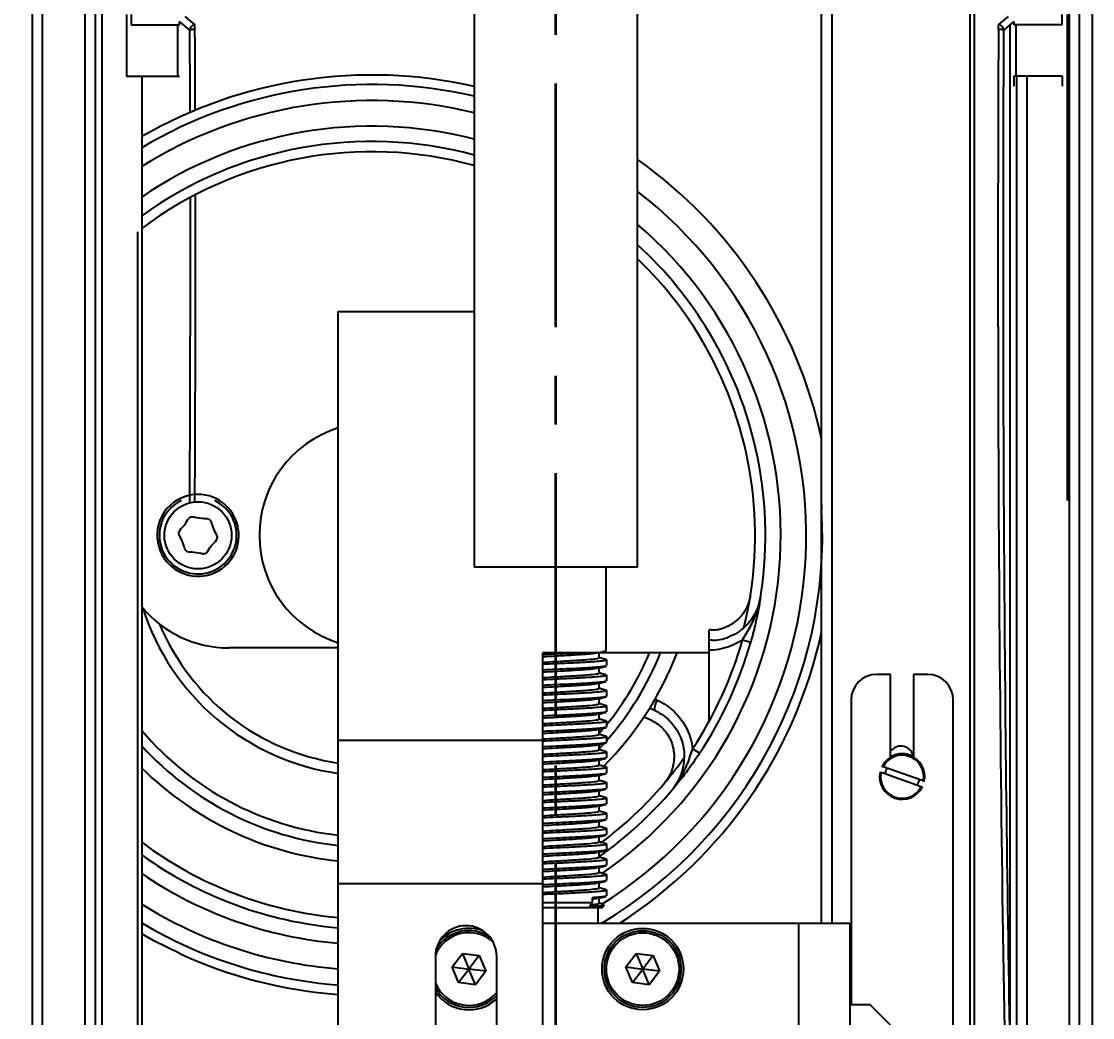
# Model space of a CAD drawing. Header units: millimetres. Extents: x 84 to 2201, y 54 to 1551.
# Drawn here: x 628 to 837.5, y 810.7 to 1005.4 of the extents above; entities that cross this region are included whole.
import ezdxf

# ---------------------------------------------------------------- set-up
doc = ezdxf.new("R2010")
doc.units = ezdxf.units.MM
doc.header["$LTSCALE"] = 0.3
doc.linetypes.add('CENTER', pattern=[50.8, 31.75, -6.35, 6.35, -6.35])
doc.layers.add('01', color=7, linetype='Continuous')
doc.layers.add('3中心线层', color=1, linetype='CENTER', lineweight=35)
doc.layers.add('7标注层', color=4, linetype='Continuous', lineweight=35)
doc.styles.add('HC_GBDIM', font='romans', dxfattribs={"width": 0.667, "bigfont": 'gbcbig'})
doc.dimstyles.new('HC_GBDIM', dxfattribs={"dimtxt": 3.5, "dimasz": 2.5, "dimexe": 2, "dimexo": 0, "dimgap": 1.5, "dimtad": 1, "dimdec": 1, "dimzin": 0, "dimdsep": 46, "dimtxsty": 'HC_GBDIM', "dimcen": 2.5, "dimclrd": 130, "dimclre": 130, "dimclrt": 3, "dimadec": 0, "dimazin": 0, "dimtfac": 0.714286, "dimtdec": 1, "dimtmove": 0, "dimatfit": 3, "dimfxl": 1, "dimtzin": 0, "dimlwd": -1, "dimlwe": -1, "dimarcsym": 0})

# ---------------------------------------------------------------- blocks, each defined once
blk = doc.blocks.new('*D80')
at = {"layer": '7标注层', "color": 130}
for p, q in [((708.02, 1289.76), (464.24, 1289.76)), ((466.24, 671.76), (466.24, 1274.76)), ((680.02, 656.76), (464.24, 656.76))]:
    blk.add_line(p, q, dxfattribs=at)
for points in [[(468.74, 1274.76), (463.74, 1274.76), (466.24, 1289.76)], [(463.74, 671.76), (468.74, 671.76), (466.24, 656.76)]]:
    blk.add_solid(points, dxfattribs=at)
at = {"layer": 'Defpoints', "color": 0}
for p in [(466.24, 1289.76), (708.02, 1289.76), (680.02, 656.76)]:
    blk.add_point(p, dxfattribs=at)
at = {"layer": '7标注层', "color": 3, "insert": (453.74, 973.26), "char_height": 15, "attachment_point": 5, "rotation": 90, "style": 'HC_GBDIM'}
blk.add_mtext('H3{}{{\\H0.7x;}{}}', dxfattribs=at)

msp = doc.modelspace()

# ---------------------------------------------------------------- linework, layer by layer
at = {"color": 7, "linetype": 'Continuous', "lineweight": 25}
for p, q in [((632.069, 1071.227), (632.069, 967.776)), ((630.077, 1069.762), (630.077, 965.664)), ((813.524, 1069.762), (813.524, 699.762)), ((832.979, 683.762), (832.979, 1069.762)), ((834.972, 683.762), (834.972, 1069.762)), ((837.524, 965.286), (837.524, 1069.762)), ((837.524, 683.762), (837.524, 1069.762)), ((640.394, 1034.762), (640.394, 975.314)), ((642.388, 1034.762), (642.388, 991.613)), ((642.388, 1034.762), (642.388, 976.86)), ((643.724, 1034.762), (643.724, 991.613)), ((643.724, 1034.762), (643.724, 977.847)), ((716.524, 1022.762), (716.524, 898.704)), ((748.524, 898.704), (748.524, 1022.762)), ((784.524, 829.159), (784.524, 1008.435)), ((648.524, 1006.762), (648.524, 994.762)), ((649.483, 1006.762), (649.483, 1004.762)), ((659.962, 1006.396), (661.931, 1004.754)), ((819.118, 1004.754), (821.086, 1006.396)), ((831.566, 1004.762), (831.566, 1006.762)), ((832.524, 1006.762), (832.524, 911.762)), ((649.483, 1004.762), (658.919, 1004.762)), ((658.524, 1004.762), (658.524, 994.762)), ((658.919, 1004.762), (658.919, 1005.433)), ((660.931, 1003.755), (658.919, 1005.433)), ((661.931, 1003.868), (661.931, 1004.754)), ((819.118, 1003.868), (819.118, 1004.754)), ((822.129, 1005.433), (820.117, 1003.755)), ((821.324, 1004.762), (821.324, 699.762)), ((822.129, 1005.433), (822.129, 1004.762)), ((831.566, 1004.762), (822.129, 1004.762)), ((822.524, 1004.762), (822.524, 994.762)), ((648.524, 994.762), (658.919, 994.762)), ((651.524, 994.762), (651.524, 699.762)), ((822.129, 994.762), (822.129, 992.762)), ((831.566, 994.762), (822.129, 994.762)), ((831.566, 994.762), (831.566, 992.762)), ((642.388, 976.86), (642.388, 699.762)), ((643.724, 977.847), (643.724, 699.762)), ((640.394, 975.314), (640.394, 699.762)), ((632.069, 967.776), (632.069, 683.762)), ((630.077, 965.664), (630.077, 683.762)), ((689.959, 864.903), (689.959, 948.71)), ((762.524, 868.597), (762.524, 886.481)), ((769.058, 884.534), (770.641, 884.088)), ((689.959, 882.962), (668.524, 882.962)), ((729.959, 864.903), (729.959, 881.962)), ((732.524, 881.962), (729.959, 881.962)), ((762.524, 881.962), (732.524, 881.962)), ((741.031, 880.98), (741.031, 882.032)), ((742.524, 879.48), (742.524, 880.58)), ((741.031, 877.98), (741.031, 879.032)), ((741.031, 874.98), (741.031, 876.032)), ((742.524, 876.48), (742.524, 877.58)), ((798.024, 877.762), (795.274, 877.762)), ((798.024, 861.563), (798.024, 877.762)), ((802.524, 877.762), (802.524, 861.563)), ((805.274, 877.762), (802.524, 877.762)), ((742.524, 873.48), (742.524, 874.58)), ((741.031, 871.98), (741.031, 873.032)), ((790.274, 872.762), (790.274, 813.159)), ((810.274, 782.762), (810.274, 872.762)), ((741.031, 868.98), (741.031, 870.032)), ((742.524, 870.48), (742.524, 871.58)), ((750.844, 871.209), (751.831, 870.755)), ((742.524, 867.48), (742.524, 868.58)), ((749.639, 869.561), (750.996, 868.937)), ((741.031, 865.98), (741.031, 867.032)), ((742.524, 864.48), (742.524, 865.58)), ((689.959, 864.903), (729.959, 864.903)), ((689.959, 836.903), (689.959, 864.903)), ((729.959, 836.903), (729.959, 864.903)), ((741.031, 862.98), (741.031, 864.032)), ((741.871, 864.161), (741.141, 863.364)), ((742.524, 861.48), (742.524, 862.58)), ((760.651, 862.339), (759.281, 863.249)), ((741.031, 859.98), (741.031, 861.032)), ((742.524, 858.48), (742.524, 859.58)), ((804.412, 856.947), (796.534, 859.709)), ((741.031, 856.98), (741.031, 858.032)), ((804.015, 855.815), (796.136, 858.577)), ((741.031, 853.98), (741.031, 855.032)), ((742.524, 855.48), (742.524, 856.58)), ((742.524, 852.48), (742.524, 853.58)), ((741.031, 850.98), (741.031, 852.032)), ((741.031, 847.98), (741.031, 849.032)), ((742.524, 849.48), (742.524, 850.58)), ((742.524, 846.48), (742.524, 847.58)), ((741.031, 844.98), (741.031, 846.032)), ((742.524, 843.48), (742.524, 844.58)), ((741.031, 841.98), (741.031, 843.032)), ((742.524, 840.48), (742.524, 841.58)), ((741.031, 838.98), (741.031, 840.032)), ((742.524, 837.48), (742.524, 838.58)), ((689.959, 836.903), (729.959, 836.903)), ((689.959, 772.637), (689.959, 836.903)), ((729.959, 772.637), (729.959, 836.903)), ((741.031, 835.98), (741.031, 837.032)), ((739.641, 834.109), (739.641, 833.159)), ((741.031, 832.98), (741.031, 834.032)), ((742.524, 834.48), (742.524, 835.58)), ((729.959, 833.159), (739.641, 833.159)), ((741.524, 832.159), (729.959, 832.159)), ((739.107, 832.41), (739.641, 833.159)), ((740.774, 829.159), (740.774, 832.159)), ((741.524, 832.159), (742.011, 832.646)), ((729.959, 829.159), (780.024, 829.159)), ((780.024, 829.159), (780.024, 789.159)), ((780.024, 829.159), (790.024, 829.159)), ((790.024, 829.159), (790.024, 813.159)), ((708.959, 822.637), (708.959, 772.637)), ((712.243, 820.594), (714.26, 823.218)), ((714.26, 823.218), (717.542, 822.783)), ((714.26, 823.218), (715.524, 820.159)), ((717.542, 822.783), (715.524, 820.159)), ((717.542, 822.783), (718.805, 819.724)), ((720.959, 772.637), (720.959, 822.637)), ((746.243, 820.594), (748.26, 823.218)), ((748.26, 823.218), (751.542, 822.783)), ((748.26, 823.218), (749.524, 820.159)), ((751.542, 822.783), (749.524, 820.159)), ((751.542, 822.783), (752.805, 819.724)), ((713.507, 817.535), (712.243, 820.594)), ((712.243, 820.594), (715.524, 820.159)), ((713.507, 817.535), (715.524, 820.159)), ((716.788, 817.1), (715.524, 820.159)), ((718.805, 819.724), (715.524, 820.159)), ((718.805, 819.724), (716.788, 817.1)), ((747.507, 817.535), (746.243, 820.594)), ((746.243, 820.594), (749.524, 820.159)), ((747.507, 817.535), (749.524, 820.159)), ((750.788, 817.1), (749.524, 820.159)), ((752.805, 819.724), (749.524, 820.159)), ((752.805, 819.724), (750.788, 817.1)), ((716.788, 817.1), (713.507, 817.535)), ((750.788, 817.1), (747.507, 817.535)), ((790.024, 813.159), (790.024, 805.159)), ((794.024, 813.159), (790.024, 813.159)), ((798.024, 809.159), (794.024, 813.159))]:
    msp.add_line(p, q, dxfattribs=at)
at = {"color": 8, "linetype": 'Continuous', "lineweight": 25}
for p, q in [((814.377, 1069.762), (814.377, 699.762)), ((786.524, 1008.61), (786.524, 829.159)), ((822.661, 994.762), (822.661, 699.762)), ((824.654, 994.762), (824.654, 699.762)), ((650.671, 964.313), (650.671, 699.762)), ((751.852, 872.983), (752.358, 872.75)), ((741.789, 867.119), (741.108, 866.319))]:
    msp.add_line(p, q, dxfattribs=at)
at = {"color": 8, "linetype": 'Continuous', "lineweight": 25, "flags": 128}
msp.add_lwpolyline([(784.404, 911.762), (784.501, 910.361), (784.524, 909.976)], dxfattribs=at)
at = {"color": 7, "linetype": 'Continuous', "lineweight": 25, "flags": 128}
msp.add_lwpolyline([(658.959, 823.177), (653.897, 825.697), (651.524, 827.02)], dxfattribs=at)
at = {"color": 7, "linetype": 'Continuous', "lineweight": 25}
for centre, radius in [((662.524, 904.962), 6.559), ((749.524, 820.159), 7.963), ((749.524, 820.159), 7.962), ((749.524, 820.159), 7.507), ((749.524, 820.159), 7.109)]:
    msp.add_circle(centre, radius, dxfattribs=at)
for centre, radius, start, end in [((661.932, 1003.753), 1.001, 90.10551, 179.90973), ((661.709, 1001.364), 2.515, 84.95523, 108.02366), ((819.116, 1003.753), 1.001, 0.09027, 89.89449), ((819.339, 1001.364), 2.515, 71.97634, 95.04477), ((696.524, 904.962), 90, 77.16041, 120), ((696.524, 904.962), 85, 76.39104, 121.96572), ((696.524, 904.962), 77, 74.94535, 125.76171), ((696.524, 904.962), 75, 74.53399, 126.8699), ((696.524, 904.962), 90, 12.10149, 54.70561), ((696.524, 904.962), 85, 301.94452, 52.28279), ((696.524, 904.962), 77, 31.00272, 47.52063), ((696.524, 904.962), 75, 28.35764, 46.10545), ((696.524, 904.962), 77, 348.94518, 31.00272), ((696.524, 904.962), 75, 346.06305, 28.35764), ((696.524, 904.962), 22, 107.36225, 252.63775), ((662.524, 904.962), 8, 101.55469, 202.44828), ((662.524, 904.962), 8, 202.44828, 101.55469), ((696.524, 904.962), 75, 346.06305, 350.9141), ((762.684, 894.382), 10, 311.55029, 350.9141), ((668.524, 904.962), 22, 219.40057, 270), ((696.524, 904.962), 45, 202.68798, 261.61116), ((696.524, 904.962), 90, 302.62052, 347.89851), ((696.524, 904.962), 75.355, 326.38892, 344.27058), ((696.524, 904.962), 77, 326.38892, 344.27058), ((696.524, 904.962), 64, 315.09255, 338.93818), ((696.524, 904.962), 61, 318.94665, 337.84898), ((795.274, 872.762), 5, 90, 180), ((805.274, 872.762), 5, 0, 90), ((755.014, 870.981), 3.191, 146.33854, 184.06817), ((696.524, 904.962), 61, 222.46372, 263.82163), ((800.024, 861.262), 2.5, 7.18558, 143.1301), ((696.524, 904.962), 75, 319.7454, 324.59645), ((747.657, 861.668), 10, 319.7454, 359.10921), ((800.274, 857.762), 4.417, 348.46685, 152.86871), ((800.274, 857.762), 4.217, 348.85916, 152.50002), ((800.274, 857.762), 4.5, 60.51394, 120), ((696.524, 904.962), 64, 225.32174, 264.11229), ((800.274, 857.762), 3.4, 150.51534, 170.84384), ((800.274, 857.762), 4.417, 168.47153, 332.86839), ((800.274, 857.762), 4.217, 168.85916, 332.50002), ((800.274, 857.762), 3.4, 330.51534, 350.84384), ((696.524, 904.962), 77, 305.357, 319.7454), ((696.524, 904.962), 75, 306.64778, 319.7454), ((696.524, 904.962), 75, 233.1301, 264.97823), ((696.524, 904.962), 77, 234.23829, 265.10899), ((696.524, 904.962), 85, 238.03428, 265.57029), ((714.959, 822.637), 6, 0, 180), ((715.524, 820.159), 7.963, 69.64489, 136.04169), ((696.524, 904.962), 90, 245.32975, 265.81683), ((715.524, 820.159), 7.963, 214.47261, 313.03795)]:
    msp.add_arc(centre, radius, start, end, dxfattribs=at)
at = {"color": 8, "linetype": 'Continuous', "lineweight": 25}
for centre, radius, start, end in [((696.524, 904.962), 88.143, 76.88509, 120.69952), ((696.524, 904.962), 80, 75.52249, 124.22887), ((696.524, 904.962), 80, 304.19179, 49.4584), ((662.524, 904.962), 7.555, 115.83216, 202.44828), ((662.524, 904.962), 7.555, 202.44828, 64.16784), ((696.524, 904.962), 88.143, 300.68262, 3.2607), ((696.524, 904.962), 47, 197.58544, 261.97054), ((696.524, 904.962), 59, 321.22955, 337.05605), ((696.524, 904.962), 59, 220.29614, 263.61134), ((696.524, 904.962), 80, 235.77113, 265.29282), ((696.524, 904.962), 88.143, 239.30048, 265.72853), ((715.524, 820.159), 7.962, 69.599, 136.08759), ((715.524, 820.159), 7.109, 48.35561, 157.33098), ((715.524, 820.159), 7.507, 57.48228, 148.20431), ((715.524, 820.159), 7.109, 202.44828, 319.86827), ((715.524, 820.159), 7.507, 209.01128, 316.38414), ((715.524, 820.159), 7.962, 214.45665, 313.04818)]:
    msp.add_arc(centre, radius, start, end, dxfattribs=at)
at = {"color": 7, "linetype": 'Continuous', "lineweight": 25}
for centre, major_axis, ratio, start_param, end_param in [((644.649, 959.262), (0, 391.491), 0.0418608, 4.7849703, 4.8262845), ((645.649, 959.262), (0, 392.491), 0.0417541, 4.7858625, 4.8262845), ((835.4, 959.262), (0, 392.491), 0.0417541, 1.4569008, 2.1084937), ((836.399, 959.262), (0, 391.491), 0.0418608, 1.4569008, 1.9738775), ((644.649, 959.262), (0, 391.491), 0.0418608, 4.589621, 4.7424567), ((645.649, 959.262), (0, 392.491), 0.0417541, 4.5903776, 4.7437228)]:
    msp.add_ellipse(centre, major_axis=major_axis, ratio=ratio, start_param=start_param, end_param=end_param, dxfattribs=at)
for points, knots in [([(659.9, 906.979), (660.146, 907.432), (660.44, 907.974), (660.962, 908.468), (661.376, 908.598), (662.295, 908.392), (663.316, 908.18), (664.308, 908.208), (664.841, 908.067), (665.115, 907.692), (665.292, 907.197), (665.486, 906.336), (665.964, 905.511), (666.333, 904.787), (666.314, 904.355), (665.976, 903.718), (665.026, 903.039), (664.614, 901.946), (664.085, 901.456), (663.673, 901.326), (662.753, 901.533), (661.732, 901.744), (660.741, 901.716), (660.207, 901.857), (659.934, 902.232), (659.756, 902.727), (659.562, 903.588), (659.084, 904.414), (658.716, 905.137), (658.734, 905.57), (659.078, 906.202), (659.526, 906.626), (659.9, 906.979)], [0, 0, 0, 0, 0.0662649, 0.0793317, 0.0917493, 0.1205736, 0.1985399, 0.2267612, 0.2498448, 0.2658901, 0.2845053, 0.318085, 0.3794264, 0.4082507, 0.4206683, 0.4337351, 0.5, 0.5662649, 0.5793317, 0.5917493, 0.6205736, 0.6985399, 0.7267612, 0.7498448, 0.7658901, 0.7845053, 0.818085, 0.8794264, 0.9082507, 0.9206683, 0.9337351, 1, 1, 1, 1]), ([(770.583, 893.118), (770.358, 892.258), (769.909, 890.536), (768.214, 888.4), (765.98, 886.966), (763.954, 886.306), (762.799, 886.447), (762.524, 886.481)], [0, 0, 0, 0, 0.2297123, 0.4593611, 0.6908431, 0.9265737, 1, 1, 1, 1]), ([(769.058, 884.534), (769.584, 885.382), (770.645, 887.093), (771.879, 889.846), (772.396, 891.795), (772.557, 892.796), (772.558, 892.803)], [0, 0, 0, 0, 0.3257328, 0.6567594, 0.9976966, 1, 1, 1, 1]), ([(772.558, 892.803), (772.557, 892.797), (772.421, 891.948), (772.113, 890.214), (771.506, 887.325), (770.939, 885.205), (770.641, 884.088)], [0, 0, 0, 0, 0.0020163, 0.3191265, 0.6413181, 1, 1, 1, 1]), ([(769.316, 886.898), (769.021, 886.653), (768.214, 885.984), (766.289, 884.958), (764.217, 884.267), (762.808, 884.454), (762.524, 884.492)], [0, 0, 0, 0, 0.1542561, 0.4207781, 0.8834828, 1, 1, 1, 1]), ([(740.829, 881.977), (741.085, 882.047), (741.598, 882.187), (742.11, 882.326), (742.367, 882.396)], [0, 0, 0, 0, 0.49890382, 1, 1, 1, 1]), ([(737.159, 881.962), (736.505, 881.927), (735.068, 881.849), (732.598, 881.736), (730.791, 881.649), (729.97, 881.607), (729.959, 881.606)], [0, 0, 0, 0, 0.2917779, 0.6411252, 0.9954168, 1, 1, 1, 1]), ([(740.626, 881.962), (740.569, 881.94), (740.35, 881.857), (738.681, 881.709), (735.937, 881.52), (732.779, 881.348), (730.83, 881.234), (729.959, 881.183)], [0, 0, 0, 0, 0.0841302, 0.3253206, 0.5665111, 0.8063628, 1, 1, 1, 1]), ([(741.023, 880.98), (740.903, 880.919), (740.662, 880.796), (738.718, 880.609), (735.928, 880.42), (732.776, 880.248), (730.83, 880.134), (729.959, 880.083)], [0, 0, 0, 0, 0.2051546, 0.4143554, 0.6235561, 0.8315957, 1, 1, 1, 1]), ([(742.288, 880.666), (742.393, 880.638), (742.654, 880.568), (742.293, 880.461), (741.323, 880.333), (740.033, 880.232), (738.292, 880.123), (735.97, 879.993), (732.863, 879.849), (730.791, 879.749), (729.97, 879.707), (729.959, 879.706)], [0, 0, 0, 0, 0.0862111, 0.2156367, 0.346713, 0.4768911, 0.5301381, 0.699518, 0.8670446, 0.998302, 1, 1, 1, 1]), ([(742.367, 880.665), (742.114, 880.734), (741.669, 880.856), (741.224, 880.978), (741.031, 881.03)], [0, 0, 0, 0, 0.56796748, 1, 1, 1, 1]), ([(742.295, 879.396), (742.271, 879.384), (742.159, 879.331), (741.286, 879.233), (739.73, 879.109), (737.635, 878.985), (735.202, 878.856), (732.604, 878.736), (730.791, 878.649), (729.97, 878.607), (729.959, 878.606)], [0, 0, 0, 0, 0.0455868, 0.2049735, 0.3632679, 0.5215623, 0.6809489, 0.8383284, 0.9979353, 1, 1, 1, 1]), ([(740.673, 878.976), (740.608, 878.95), (740.386, 878.862), (738.687, 878.709), (735.935, 878.52), (732.779, 878.348), (730.83, 878.234), (729.959, 878.183)], [0, 0, 0, 0, 0.1006504, 0.3374903, 0.5743302, 0.8098556, 1, 1, 1, 1]), ([(740.829, 878.977), (741.085, 879.047), (741.598, 879.187), (742.11, 879.326), (742.367, 879.396)], [0, 0, 0, 0, 0.4989038, 1, 1, 1, 1]), ([(742.367, 877.665), (742.114, 877.734), (741.669, 877.856), (741.224, 877.978), (741.031, 878.03)], [0, 0, 0, 0, 0.5679675, 1, 1, 1, 1]), ([(741.023, 877.98), (740.903, 877.919), (740.662, 877.796), (738.718, 877.609), (735.928, 877.42), (732.776, 877.248), (730.83, 877.134), (729.959, 877.083)], [0, 0, 0, 0, 0.2051546, 0.4143554, 0.6235561, 0.8315957, 1, 1, 1, 1]), ([(742.288, 877.666), (742.393, 877.638), (742.654, 877.568), (742.293, 877.461), (741.323, 877.333), (740.033, 877.232), (738.292, 877.123), (735.97, 876.993), (732.863, 876.849), (730.791, 876.749), (729.97, 876.707), (729.959, 876.706)], [0, 0, 0, 0, 0.0862111, 0.2156367, 0.346713, 0.4768911, 0.5301381, 0.699518, 0.8670446, 0.998302, 1, 1, 1, 1]), ([(742.295, 876.396), (742.271, 876.384), (742.159, 876.331), (741.286, 876.233), (739.73, 876.109), (737.635, 875.985), (735.202, 875.856), (732.604, 875.736), (730.791, 875.649), (729.97, 875.607), (729.959, 875.606)], [0, 0, 0, 0, 0.0455868, 0.2049735, 0.3632679, 0.5215623, 0.6809489, 0.8383284, 0.9979353, 1, 1, 1, 1]), ([(740.673, 875.976), (740.608, 875.95), (740.386, 875.862), (738.687, 875.709), (735.935, 875.52), (732.779, 875.348), (730.83, 875.234), (729.959, 875.183)], [0, 0, 0, 0, 0.1006504, 0.3374903, 0.5743302, 0.8098556, 1, 1, 1, 1]), ([(740.829, 875.977), (741.085, 876.047), (741.598, 876.187), (742.11, 876.326), (742.367, 876.396)], [0, 0, 0, 0, 0.4989038, 1, 1, 1, 1]), ([(741.023, 874.98), (740.903, 874.919), (740.662, 874.796), (738.718, 874.609), (735.928, 874.42), (732.776, 874.248), (730.83, 874.134), (729.959, 874.083)], [0, 0, 0, 0, 0.2051546, 0.4143554, 0.6235561, 0.8315957, 1, 1, 1, 1]), ([(742.288, 874.666), (742.393, 874.638), (742.654, 874.568), (742.293, 874.461), (741.323, 874.333), (740.033, 874.232), (738.292, 874.123), (735.97, 873.993), (732.863, 873.849), (730.791, 873.749), (729.97, 873.707), (729.959, 873.706)], [0, 0, 0, 0, 0.0862111, 0.2156367, 0.346713, 0.4768911, 0.5301381, 0.699518, 0.8670446, 0.998302, 1, 1, 1, 1]), ([(742.367, 874.665), (742.114, 874.734), (741.669, 874.856), (741.224, 874.978), (741.031, 875.03)], [0, 0, 0, 0, 0.5679675, 1, 1, 1, 1]), ([(742.295, 873.396), (742.271, 873.384), (742.159, 873.331), (741.286, 873.233), (739.73, 873.109), (737.635, 872.985), (735.202, 872.856), (732.604, 872.736), (730.791, 872.649), (729.97, 872.607), (729.959, 872.606)], [0, 0, 0, 0, 0.0455868, 0.2049735, 0.3632679, 0.5215623, 0.6809489, 0.8383284, 0.9979353, 1, 1, 1, 1]), ([(740.673, 872.976), (740.608, 872.95), (740.386, 872.862), (738.687, 872.709), (735.935, 872.52), (732.779, 872.348), (730.83, 872.234), (729.959, 872.183)], [0, 0, 0, 0, 0.1006504, 0.3374903, 0.5743302, 0.8098556, 1, 1, 1, 1]), ([(741.023, 871.98), (740.903, 871.919), (740.662, 871.796), (738.718, 871.609), (735.928, 871.42), (732.776, 871.248), (730.83, 871.134), (729.959, 871.083)], [0, 0, 0, 0, 0.2051546, 0.4143554, 0.6235561, 0.8315957, 1, 1, 1, 1]), ([(740.829, 872.977), (741.085, 873.047), (741.598, 873.187), (742.11, 873.326), (742.367, 873.396)], [0, 0, 0, 0, 0.4989038, 1, 1, 1, 1]), ([(742.367, 871.665), (742.114, 871.734), (741.669, 871.856), (741.224, 871.978), (741.031, 872.03)], [0, 0, 0, 0, 0.56796748, 1, 1, 1, 1]), ([(752.358, 872.75), (752.957, 872.438), (754.173, 871.806), (755.752, 870.491), (757.115, 868.932), (758.168, 867.18), (758.939, 865.268), (759.166, 863.928), (759.281, 863.249)], [0, 0, 0, 0, 0.1652814, 0.3352894, 0.5004484, 0.6704098, 0.8328484, 1, 1, 1, 1]), ([(742.288, 871.666), (742.393, 871.638), (742.654, 871.568), (742.293, 871.461), (741.323, 871.333), (740.033, 871.232), (738.292, 871.123), (735.97, 870.993), (732.863, 870.849), (730.791, 870.749), (729.97, 870.707), (729.959, 870.706)], [0, 0, 0, 0, 0.0862111, 0.2156367, 0.346713, 0.4768911, 0.5301381, 0.699518, 0.8670446, 0.998302, 1, 1, 1, 1]), ([(742.295, 870.396), (742.271, 870.384), (742.159, 870.331), (741.286, 870.233), (739.73, 870.109), (737.635, 869.985), (735.202, 869.856), (732.604, 869.736), (730.791, 869.649), (729.97, 869.607), (729.959, 869.606)], [0, 0, 0, 0, 0.0455868, 0.2049735, 0.3632679, 0.5215623, 0.6809489, 0.8383284, 0.9979353, 1, 1, 1, 1]), ([(740.673, 869.976), (740.608, 869.95), (740.386, 869.862), (738.687, 869.709), (735.935, 869.52), (732.779, 869.348), (730.83, 869.234), (729.959, 869.183)], [0, 0, 0, 0, 0.1006504, 0.3374903, 0.5743302, 0.8098556, 1, 1, 1, 1]), ([(740.829, 869.977), (741.085, 870.047), (741.598, 870.187), (742.11, 870.326), (742.367, 870.396)], [0, 0, 0, 0, 0.49890382, 1, 1, 1, 1]), ([(751.831, 870.755), (752.17, 870.585), (753.531, 869.901), (755.578, 868.09), (757.086, 865.383), (757.621, 863.099), (757.647, 861.928), (757.656, 861.512)], [0, 0, 0, 0, 0.0993049, 0.3986808, 0.6983798, 0.8928448, 1, 1, 1, 1]), ([(741.023, 868.98), (740.903, 868.919), (740.662, 868.796), (738.718, 868.609), (735.928, 868.42), (732.776, 868.248), (730.83, 868.134), (729.959, 868.083)], [0, 0, 0, 0, 0.2051546, 0.4143554, 0.6235561, 0.8315957, 1, 1, 1, 1]), ([(742.288, 868.666), (742.393, 868.638), (742.654, 868.568), (742.293, 868.461), (741.323, 868.333), (740.033, 868.232), (738.292, 868.123), (735.97, 867.993), (732.863, 867.849), (730.791, 867.749), (729.97, 867.707), (729.959, 867.706)], [0, 0, 0, 0, 0.0862111, 0.2156367, 0.346713, 0.4768911, 0.5301381, 0.699518, 0.8670446, 0.998302, 1, 1, 1, 1]), ([(742.367, 868.665), (742.114, 868.734), (741.669, 868.856), (741.224, 868.978), (741.031, 869.03)], [0, 0, 0, 0, 0.5679675, 1, 1, 1, 1]), ([(750.996, 868.937), (751.793, 868.47), (753.388, 867.534), (754.999, 865.21), (755.774, 862.53), (755.582, 859.761), (754.731, 857.736), (753.97, 856.764), (753.763, 856.498)], [0, 0, 0, 0, 0.1892323, 0.3784981, 0.566543, 0.7511786, 0.9320572, 1, 1, 1, 1]), ([(741.023, 865.98), (740.903, 865.919), (740.662, 865.796), (738.718, 865.609), (735.928, 865.42), (732.745, 865.246), (730.77, 865.13), (729.869, 865.077)], [0, 0, 0, 0, 0.2039808, 0.4119846, 0.6199884, 0.8268377, 1, 1, 1, 1]), ([(742.295, 867.396), (742.271, 867.384), (742.159, 867.331), (741.286, 867.233), (739.73, 867.109), (737.635, 866.985), (735.202, 866.856), (732.604, 866.736), (730.791, 866.649), (729.97, 866.607), (729.959, 866.606)], [0, 0, 0, 0, 0.0455868, 0.2049735, 0.3632679, 0.5215623, 0.6809489, 0.8383284, 0.9979353, 1, 1, 1, 1]), ([(740.673, 866.976), (740.608, 866.95), (740.386, 866.862), (738.687, 866.709), (735.935, 866.52), (732.779, 866.348), (730.83, 866.234), (729.959, 866.183)], [0, 0, 0, 0, 0.10065044, 0.33749033, 0.57433023, 0.80985557, 1, 1, 1, 1]), ([(742.288, 865.666), (742.393, 865.638), (742.654, 865.568), (742.293, 865.461), (741.323, 865.333), (740.033, 865.232), (738.292, 865.123), (735.97, 864.993), (732.863, 864.849), (730.791, 864.749), (729.97, 864.707), (729.959, 864.706)], [0, 0, 0, 0, 0.0862111, 0.2156367, 0.346713, 0.4768911, 0.5301381, 0.699518, 0.8670446, 0.998302, 1, 1, 1, 1]), ([(740.829, 866.977), (741.085, 867.047), (741.598, 867.187), (742.11, 867.326), (742.367, 867.396)], [0, 0, 0, 0, 0.4989038, 1, 1, 1, 1]), ([(742.367, 865.665), (742.114, 865.734), (741.669, 865.856), (741.224, 865.978), (741.031, 866.03)], [0, 0, 0, 0, 0.5679675, 1, 1, 1, 1]), ([(742.295, 864.396), (742.271, 864.384), (742.159, 864.331), (741.286, 864.233), (739.73, 864.109), (737.635, 863.985), (735.202, 863.856), (732.604, 863.736), (730.791, 863.649), (729.97, 863.607), (729.959, 863.606)], [0, 0, 0, 0, 0.0455868, 0.2049735, 0.3632679, 0.5215623, 0.6809489, 0.8383284, 0.9979353, 1, 1, 1, 1]), ([(740.673, 863.976), (740.608, 863.95), (740.386, 863.862), (738.687, 863.709), (735.935, 863.52), (732.779, 863.348), (730.83, 863.234), (729.959, 863.183)], [0, 0, 0, 0, 0.1006504, 0.3374903, 0.5743302, 0.8098556, 1, 1, 1, 1]), ([(740.829, 863.977), (741.085, 864.047), (741.598, 864.187), (742.11, 864.326), (742.367, 864.396)], [0, 0, 0, 0, 0.4989038, 1, 1, 1, 1]), ([(741.023, 862.98), (740.903, 862.919), (740.662, 862.796), (738.718, 862.609), (735.928, 862.42), (732.776, 862.248), (730.83, 862.134), (729.959, 862.083)], [0, 0, 0, 0, 0.2051546, 0.4143554, 0.6235561, 0.8315957, 1, 1, 1, 1]), ([(742.288, 862.666), (742.393, 862.638), (742.654, 862.568), (742.293, 862.461), (741.323, 862.333), (740.033, 862.232), (738.292, 862.123), (735.97, 861.993), (732.863, 861.849), (730.791, 861.749), (729.97, 861.707), (729.959, 861.706)], [0, 0, 0, 0, 0.0862111, 0.2156367, 0.346713, 0.4768911, 0.5301381, 0.699518, 0.8670446, 0.998302, 1, 1, 1, 1]), ([(742.295, 861.396), (742.271, 861.384), (742.159, 861.331), (741.286, 861.233), (739.73, 861.109), (737.635, 860.985), (735.202, 860.856), (732.604, 860.736), (730.791, 860.649), (729.97, 860.607), (729.959, 860.606)], [0, 0, 0, 0, 0.0455868, 0.2049735, 0.3632679, 0.5215623, 0.6809489, 0.8383284, 0.9979353, 1, 1, 1, 1]), ([(740.829, 860.977), (741.085, 861.047), (741.598, 861.187), (742.11, 861.326), (742.367, 861.396)], [0, 0, 0, 0, 0.49890382, 1, 1, 1, 1]), ([(742.367, 862.665), (742.114, 862.734), (741.669, 862.856), (741.224, 862.978), (741.031, 863.03)], [0, 0, 0, 0, 0.5679675, 1, 1, 1, 1]), ([(755.289, 855.206), (755.293, 855.211), (755.929, 855.962), (757.075, 857.619), (758.364, 860.348), (758.98, 862.297), (759.281, 863.249)], [0, 0, 0, 0, 0.0023034, 0.332975, 0.674269, 1, 1, 1, 1]), ([(760.651, 862.339), (759.998, 861.384), (758.771, 859.59), (756.974, 857.244), (755.86, 855.88), (755.293, 855.21), (755.289, 855.206)], [0, 0, 0, 0, 0.3586774, 0.6744962, 0.9979837, 1, 1, 1, 1]), ([(740.673, 860.976), (740.608, 860.95), (740.386, 860.862), (738.687, 860.709), (735.935, 860.52), (732.779, 860.348), (730.83, 860.234), (729.959, 860.183)], [0, 0, 0, 0, 0.1006504, 0.3374903, 0.5743302, 0.8098556, 1, 1, 1, 1]), ([(741.023, 859.98), (740.903, 859.919), (740.662, 859.796), (738.718, 859.609), (735.928, 859.42), (732.776, 859.248), (730.83, 859.134), (729.959, 859.083)], [0, 0, 0, 0, 0.2051546, 0.4143554, 0.6235561, 0.8315957, 1, 1, 1, 1]), ([(742.288, 859.666), (742.393, 859.638), (742.654, 859.568), (742.293, 859.461), (741.323, 859.333), (740.033, 859.232), (738.292, 859.123), (735.97, 858.993), (732.863, 858.849), (730.791, 858.749), (729.97, 858.707), (729.959, 858.706)], [0, 0, 0, 0, 0.0862111, 0.2156367, 0.346713, 0.4768911, 0.5301381, 0.699518, 0.8670446, 0.998302, 1, 1, 1, 1]), ([(742.367, 859.665), (742.114, 859.734), (741.669, 859.856), (741.224, 859.978), (741.031, 860.03)], [0, 0, 0, 0, 0.5679675, 1, 1, 1, 1]), ([(796.534, 859.709), (796.525, 859.712), (796.495, 859.723), (796.444, 859.741), (796.391, 859.759), (796.357, 859.771), (796.341, 859.777), (796.344, 859.776), (796.345, 859.775)], [0, 0, 0, 0, 0.08700391, 0.30248441, 0.51724007, 0.73023497, 0.94123466, 1, 1, 1, 1]), ([(742.295, 858.396), (742.271, 858.384), (742.159, 858.331), (741.286, 858.233), (739.73, 858.109), (737.635, 857.985), (735.202, 857.856), (732.604, 857.736), (730.791, 857.649), (729.97, 857.607), (729.959, 857.606)], [0, 0, 0, 0, 0.0455868, 0.2049735, 0.3632679, 0.5215623, 0.6809489, 0.8383284, 0.9979353, 1, 1, 1, 1]), ([(740.673, 857.976), (740.608, 857.95), (740.386, 857.862), (738.687, 857.709), (735.935, 857.52), (732.779, 857.348), (730.83, 857.234), (729.959, 857.183)], [0, 0, 0, 0, 0.1006504, 0.3374903, 0.5743302, 0.8098556, 1, 1, 1, 1]), ([(740.829, 857.977), (741.085, 858.047), (741.598, 858.187), (742.11, 858.326), (742.367, 858.396)], [0, 0, 0, 0, 0.49890382, 1, 1, 1, 1]), ([(742.367, 856.665), (742.114, 856.734), (741.669, 856.856), (741.224, 856.978), (741.031, 857.03)], [0, 0, 0, 0, 0.5679675, 1, 1, 1, 1]), ([(795.949, 858.643), (795.948, 858.643), (795.948, 858.643), (795.971, 858.635), (796.012, 858.62), (796.069, 858.601), (796.113, 858.585), (796.135, 858.577), (796.136, 858.577)], [0, 0, 0, 0, 0.12340626, 0.33735446, 0.55203252, 0.76840557, 0.98680709, 1, 1, 1, 1]), ([(741.023, 856.98), (740.903, 856.919), (740.662, 856.796), (738.718, 856.609), (735.928, 856.42), (732.776, 856.248), (730.83, 856.134), (729.959, 856.083)], [0, 0, 0, 0, 0.2051546, 0.4143554, 0.6235561, 0.8315957, 1, 1, 1, 1]), ([(742.288, 856.666), (742.393, 856.638), (742.654, 856.568), (742.293, 856.461), (741.323, 856.333), (740.033, 856.232), (738.292, 856.123), (735.97, 855.993), (732.863, 855.849), (730.791, 855.749), (729.97, 855.707), (729.959, 855.706)], [0, 0, 0, 0, 0.0862111, 0.2156367, 0.346713, 0.4768911, 0.5301381, 0.699518, 0.8670446, 0.998302, 1, 1, 1, 1]), ([(742.295, 855.396), (742.271, 855.384), (742.159, 855.331), (741.286, 855.233), (739.73, 855.109), (737.635, 854.985), (735.202, 854.856), (732.604, 854.736), (730.791, 854.649), (729.97, 854.607), (729.959, 854.606)], [0, 0, 0, 0, 0.0455868, 0.2049735, 0.3632679, 0.5215623, 0.6809489, 0.8383284, 0.9979353, 1, 1, 1, 1]), ([(740.673, 854.976), (740.608, 854.95), (740.386, 854.862), (738.687, 854.709), (735.935, 854.52), (732.779, 854.348), (730.83, 854.234), (729.959, 854.183)], [0, 0, 0, 0, 0.1006504, 0.3374903, 0.5743302, 0.8098556, 1, 1, 1, 1]), ([(740.829, 854.977), (741.085, 855.047), (741.598, 855.187), (742.11, 855.326), (742.367, 855.396)], [0, 0, 0, 0, 0.4989038, 1, 1, 1, 1]), ([(804.015, 855.815), (804.036, 855.807), (804.078, 855.793), (804.129, 855.775), (804.169, 855.761), (804.196, 855.751), (804.209, 855.747), (804.204, 855.749), (804.203, 855.749)], [0, 0, 0, 0, 0.2024544, 0.4111175, 0.5436688, 0.7474907, 0.9513519, 1, 1, 1, 1]), ([(804.6, 856.881), (804.6, 856.881), (804.603, 856.88), (804.586, 856.886), (804.556, 856.897), (804.513, 856.912), (804.46, 856.93), (804.425, 856.943), (804.412, 856.947)], [0, 0, 0, 0, 0.0950398, 0.3058891, 0.4349221, 0.6495894, 0.8641982, 1, 1, 1, 1]), ([(741.023, 853.98), (740.903, 853.919), (740.662, 853.796), (738.718, 853.609), (735.928, 853.42), (732.776, 853.248), (730.83, 853.134), (729.959, 853.083)], [0, 0, 0, 0, 0.2051546, 0.4143554, 0.6235561, 0.8315957, 1, 1, 1, 1]), ([(742.288, 853.666), (742.393, 853.638), (742.654, 853.568), (742.293, 853.461), (741.323, 853.333), (740.033, 853.232), (738.292, 853.123), (735.97, 852.993), (732.863, 852.849), (730.791, 852.749), (729.97, 852.707), (729.959, 852.706)], [0, 0, 0, 0, 0.0862111, 0.2156367, 0.346713, 0.4768911, 0.5301381, 0.699518, 0.8670446, 0.998302, 1, 1, 1, 1]), ([(742.367, 853.665), (742.114, 853.734), (741.669, 853.856), (741.224, 853.978), (741.031, 854.03)], [0, 0, 0, 0, 0.5679675, 1, 1, 1, 1]), ([(742.295, 852.396), (742.271, 852.384), (742.159, 852.331), (741.286, 852.233), (739.73, 852.109), (737.635, 851.985), (735.202, 851.856), (732.604, 851.736), (730.791, 851.649), (729.97, 851.607), (729.959, 851.606)], [0, 0, 0, 0, 0.0455868, 0.2049735, 0.3632679, 0.5215623, 0.6809489, 0.8383284, 0.9979353, 1, 1, 1, 1]), ([(740.673, 851.976), (740.608, 851.95), (740.386, 851.862), (738.687, 851.709), (735.935, 851.52), (732.779, 851.348), (730.83, 851.234), (729.959, 851.183)], [0, 0, 0, 0, 0.1006504, 0.3374903, 0.5743302, 0.8098556, 1, 1, 1, 1]), ([(741.023, 850.98), (740.903, 850.919), (740.662, 850.796), (738.718, 850.609), (735.928, 850.42), (732.776, 850.248), (730.83, 850.134), (729.959, 850.083)], [0, 0, 0, 0, 0.2051546, 0.4143554, 0.6235561, 0.8315957, 1, 1, 1, 1]), ([(740.829, 851.977), (741.085, 852.047), (741.598, 852.187), (742.11, 852.326), (742.367, 852.396)], [0, 0, 0, 0, 0.4989038, 1, 1, 1, 1]), ([(742.367, 850.665), (742.114, 850.734), (741.669, 850.856), (741.224, 850.978), (741.031, 851.03)], [0, 0, 0, 0, 0.5679675, 1, 1, 1, 1]), ([(742.288, 850.666), (742.393, 850.638), (742.654, 850.568), (742.293, 850.461), (741.323, 850.333), (740.033, 850.232), (738.292, 850.123), (735.97, 849.993), (732.863, 849.849), (730.791, 849.749), (729.97, 849.707), (729.959, 849.706)], [0, 0, 0, 0, 0.0862111, 0.2156367, 0.346713, 0.4768911, 0.5301381, 0.699518, 0.8670446, 0.998302, 1, 1, 1, 1]), ([(742.295, 849.396), (742.271, 849.384), (742.159, 849.331), (741.286, 849.233), (739.73, 849.109), (737.635, 848.985), (735.202, 848.856), (732.604, 848.736), (730.791, 848.649), (729.97, 848.607), (729.959, 848.606)], [0, 0, 0, 0, 0.0455868, 0.2049735, 0.3632679, 0.5215623, 0.6809489, 0.8383284, 0.9979353, 1, 1, 1, 1]), ([(740.673, 848.976), (740.608, 848.95), (740.386, 848.862), (738.687, 848.709), (735.935, 848.52), (732.779, 848.348), (730.83, 848.234), (729.959, 848.183)], [0, 0, 0, 0, 0.1006504, 0.3374903, 0.5743302, 0.8098556, 1, 1, 1, 1]), ([(740.829, 848.977), (741.085, 849.047), (741.598, 849.187), (742.11, 849.326), (742.367, 849.396)], [0, 0, 0, 0, 0.49890382, 1, 1, 1, 1]), ([(741.023, 847.98), (740.903, 847.919), (740.662, 847.796), (738.718, 847.609), (735.928, 847.42), (732.776, 847.248), (730.83, 847.134), (729.959, 847.083)], [0, 0, 0, 0, 0.2051546, 0.4143554, 0.6235561, 0.8315957, 1, 1, 1, 1]), ([(742.288, 847.666), (742.393, 847.638), (742.654, 847.568), (742.293, 847.461), (741.323, 847.333), (740.033, 847.232), (738.292, 847.123), (735.97, 846.993), (732.863, 846.849), (730.791, 846.749), (729.97, 846.707), (729.959, 846.706)], [0, 0, 0, 0, 0.0862111, 0.2156367, 0.346713, 0.4768911, 0.5301381, 0.699518, 0.8670446, 0.998302, 1, 1, 1, 1]), ([(742.367, 847.665), (742.114, 847.734), (741.669, 847.856), (741.224, 847.978), (741.031, 848.03)], [0, 0, 0, 0, 0.5679675, 1, 1, 1, 1]), ([(742.295, 846.396), (742.271, 846.384), (742.159, 846.331), (741.286, 846.233), (739.73, 846.109), (737.635, 845.985), (735.202, 845.856), (732.604, 845.736), (730.791, 845.649), (729.97, 845.607), (729.959, 845.606)], [0, 0, 0, 0, 0.0455868, 0.2049735, 0.3632679, 0.5215623, 0.6809489, 0.8383284, 0.9979353, 1, 1, 1, 1]), ([(740.673, 845.976), (740.608, 845.95), (740.386, 845.862), (738.687, 845.709), (735.935, 845.52), (732.779, 845.348), (730.83, 845.234), (729.959, 845.183)], [0, 0, 0, 0, 0.10065044, 0.33749033, 0.57433023, 0.80985557, 1, 1, 1, 1]), ([(741.023, 844.98), (740.903, 844.919), (740.662, 844.796), (738.718, 844.609), (735.928, 844.42), (732.776, 844.248), (730.83, 844.134), (729.959, 844.083)], [0, 0, 0, 0, 0.2051546, 0.4143554, 0.6235561, 0.8315957, 1, 1, 1, 1]), ([(742.288, 844.666), (742.393, 844.638), (742.654, 844.568), (742.293, 844.461), (741.323, 844.333), (740.033, 844.232), (738.292, 844.123), (735.97, 843.993), (732.863, 843.849), (730.791, 843.749), (729.97, 843.707), (729.959, 843.706)], [0, 0, 0, 0, 0.0862111, 0.2156367, 0.346713, 0.4768911, 0.5301381, 0.699518, 0.8670446, 0.998302, 1, 1, 1, 1]), ([(740.829, 845.977), (741.085, 846.047), (741.598, 846.187), (742.11, 846.326), (742.367, 846.396)], [0, 0, 0, 0, 0.49890382, 1, 1, 1, 1]), ([(742.367, 844.665), (742.114, 844.734), (741.669, 844.856), (741.224, 844.978), (741.031, 845.03)], [0, 0, 0, 0, 0.56796748, 1, 1, 1, 1]), ([(742.295, 843.396), (742.271, 843.384), (742.159, 843.331), (741.286, 843.233), (739.73, 843.109), (737.635, 842.985), (735.202, 842.856), (732.604, 842.736), (730.791, 842.649), (729.97, 842.607), (729.959, 842.606)], [0, 0, 0, 0, 0.0455868, 0.2049735, 0.3632679, 0.5215623, 0.6809489, 0.8383284, 0.9979353, 1, 1, 1, 1]), ([(740.673, 842.976), (740.608, 842.95), (740.386, 842.862), (738.687, 842.709), (735.935, 842.52), (732.779, 842.348), (730.83, 842.234), (729.959, 842.183)], [0, 0, 0, 0, 0.10065044, 0.33749033, 0.57433023, 0.80985557, 1, 1, 1, 1]), ([(740.829, 842.977), (741.085, 843.047), (741.598, 843.187), (742.11, 843.326), (742.367, 843.396)], [0, 0, 0, 0, 0.4989038, 1, 1, 1, 1]), ([(741.023, 841.98), (740.903, 841.919), (740.662, 841.796), (738.718, 841.609), (735.928, 841.42), (732.776, 841.248), (730.83, 841.134), (729.959, 841.083)], [0, 0, 0, 0, 0.2051546, 0.4143554, 0.6235561, 0.8315957, 1, 1, 1, 1]), ([(742.288, 841.666), (742.393, 841.638), (742.654, 841.568), (742.293, 841.461), (741.323, 841.333), (740.033, 841.232), (738.292, 841.123), (735.97, 840.993), (732.863, 840.849), (730.791, 840.749), (729.97, 840.707), (729.959, 840.706)], [0, 0, 0, 0, 0.0862111, 0.2156367, 0.346713, 0.4768911, 0.5301381, 0.699518, 0.8670446, 0.998302, 1, 1, 1, 1]), ([(742.295, 840.396), (742.271, 840.384), (742.159, 840.331), (741.286, 840.233), (739.73, 840.109), (737.635, 839.985), (735.202, 839.856), (732.604, 839.736), (730.791, 839.649), (729.97, 839.607), (729.959, 839.606)], [0, 0, 0, 0, 0.0455868, 0.2049735, 0.3632679, 0.5215623, 0.6809489, 0.8383284, 0.9979353, 1, 1, 1, 1]), ([(740.829, 839.977), (741.085, 840.047), (741.598, 840.187), (742.11, 840.326), (742.367, 840.396)], [0, 0, 0, 0, 0.4989038, 1, 1, 1, 1]), ([(742.367, 841.665), (742.114, 841.734), (741.669, 841.856), (741.224, 841.978), (741.031, 842.03)], [0, 0, 0, 0, 0.56796748, 1, 1, 1, 1]), ([(740.673, 839.976), (740.608, 839.95), (740.386, 839.862), (738.687, 839.709), (735.935, 839.52), (732.779, 839.348), (730.83, 839.234), (729.959, 839.183)], [0, 0, 0, 0, 0.1006504, 0.3374903, 0.5743302, 0.8098556, 1, 1, 1, 1]), ([(741.023, 838.98), (740.903, 838.919), (740.662, 838.796), (738.718, 838.609), (735.928, 838.42), (732.776, 838.248), (730.83, 838.134), (729.959, 838.083)], [0, 0, 0, 0, 0.2051546, 0.4143554, 0.6235561, 0.8315957, 1, 1, 1, 1]), ([(742.288, 838.666), (742.393, 838.638), (742.654, 838.568), (742.293, 838.461), (741.323, 838.333), (740.033, 838.232), (738.292, 838.123), (735.97, 837.993), (732.863, 837.849), (730.791, 837.749), (729.97, 837.707), (729.959, 837.706)], [0, 0, 0, 0, 0.0862111, 0.2156367, 0.346713, 0.4768911, 0.5301381, 0.699518, 0.8670446, 0.998302, 1, 1, 1, 1]), ([(742.367, 838.665), (742.114, 838.734), (741.669, 838.856), (741.224, 838.978), (741.031, 839.03)], [0, 0, 0, 0, 0.5679675, 1, 1, 1, 1]), ([(742.295, 837.396), (742.271, 837.384), (742.159, 837.331), (741.286, 837.233), (739.73, 837.109), (737.635, 836.985), (735.202, 836.856), (732.604, 836.736), (730.791, 836.649), (729.97, 836.607), (729.959, 836.606)], [0, 0, 0, 0, 0.0455868, 0.2049735, 0.3632679, 0.5215623, 0.6809489, 0.8383284, 0.9979353, 1, 1, 1, 1]), ([(740.673, 836.976), (740.608, 836.95), (740.386, 836.862), (738.687, 836.709), (735.935, 836.52), (732.779, 836.348), (730.83, 836.234), (729.959, 836.183)], [0, 0, 0, 0, 0.1006504, 0.3374903, 0.5743302, 0.8098556, 1, 1, 1, 1]), ([(740.829, 836.977), (741.085, 837.047), (741.598, 837.187), (742.11, 837.326), (742.367, 837.396)], [0, 0, 0, 0, 0.49890382, 1, 1, 1, 1]), ([(741.023, 835.98), (740.903, 835.919), (740.662, 835.796), (738.718, 835.609), (735.928, 835.42), (732.776, 835.248), (730.83, 835.134), (729.959, 835.083)], [0, 0, 0, 0, 0.2051546, 0.4143554, 0.6235561, 0.8315957, 1, 1, 1, 1]), ([(742.288, 835.666), (742.393, 835.638), (742.654, 835.568), (742.293, 835.461), (741.323, 835.333), (740.033, 835.232), (738.292, 835.123), (735.97, 834.993), (732.863, 834.849), (730.791, 834.749), (729.97, 834.707), (729.959, 834.706)], [0, 0, 0, 0, 0.0862111, 0.2156367, 0.346713, 0.4768911, 0.5301381, 0.699518, 0.8670446, 0.998302, 1, 1, 1, 1]), ([(742.295, 834.396), (742.27, 834.384), (742.158, 834.331), (741.311, 834.233), (740.196, 834.15), (739.641, 834.109)], [0, 0, 0, 0, 0.125491, 0.5642488, 1, 1, 1, 1]), ([(740.829, 833.977), (741.085, 834.047), (741.598, 834.187), (742.11, 834.326), (742.367, 834.396)], [0, 0, 0, 0, 0.49890382, 1, 1, 1, 1]), ([(742.367, 835.665), (742.114, 835.734), (741.669, 835.856), (741.224, 835.978), (741.031, 836.03)], [0, 0, 0, 0, 0.5679675, 1, 1, 1, 1]), ([(739.107, 832.41), (739.792, 832.452), (741.161, 832.538), (742.048, 832.634), (741.973, 832.689), (741.955, 832.702)], [0, 0, 0, 0, 0.4316442, 0.8632823, 1, 1, 1, 1]), ([(741.023, 832.98), (740.939, 832.919), (740.803, 832.821), (739.716, 832.721), (739.302, 832.683)], [0, 0, 0, 0, 0.6188488, 1, 1, 1, 1]), ([(740.673, 833.976), (740.627, 833.95), (740.536, 833.898), (739.937, 833.845), (739.641, 833.818)], [0, 0, 0, 0, 0.5035666, 1, 1, 1, 1]), ([(741.922, 832.787), (741.817, 832.815), (741.52, 832.896), (741.224, 832.978), (741.031, 833.03)], [0, 0, 0, 0, 0.3517778, 1, 1, 1, 1])]:
    msp.add_open_spline(points, degree=3, knots=knots, dxfattribs=at)
at = {"color": 8, "linetype": 'Continuous', "lineweight": 25}
msp.add_open_spline([(769.058, 884.534), (768.485, 884.187), (767.322, 883.483), (765.388, 882.84), (763.764, 882.51), (762.807, 882.534), (762.524, 882.541)], degree=3, knots=[0, 0, 0, 0, 0.28806975, 0.58454688, 0.87744533, 1, 1, 1, 1], dxfattribs=at)
at = {"layer": '01'}
for p, q in [((689.959, 948.71), (716.524, 948.71)), ((748.524, 898.704), (716.524, 898.704)), ((742.367, 882.396), (742.367, 898.704))]:
    msp.add_line(p, q, dxfattribs=at)
at = {"layer": '3中心线层', "ltscale": 5}
msp.add_line((732.524, 412.262), (732.524, 1300.669), dxfattribs=at)

# ---------------------------------------------------------------- dimensions: what is measured, and where the dimension line sits
at = {"layer": '7标注层'}
dim = msp.add_linear_dim(base=(466.24, 1289.762), p1=(680.024, 656.762), p2=(708.024, 1289.762), angle=90, text='H3{}{{\\H0.7x;}{}}', dimstyle='HC_GBDIM', override={"dimtxt": 15, "dimasz": 15, "dimgap": 5, "dimdec": 2, "dimtxsty": 'HC_GBDIM'}, dxfattribs=at)
dim.commit()
dim.dimension.update_dxf_attribs({"geometry": '*D80', "text_midpoint": (453.74, 973.262)})

doc.saveas('drawing.dxf')
